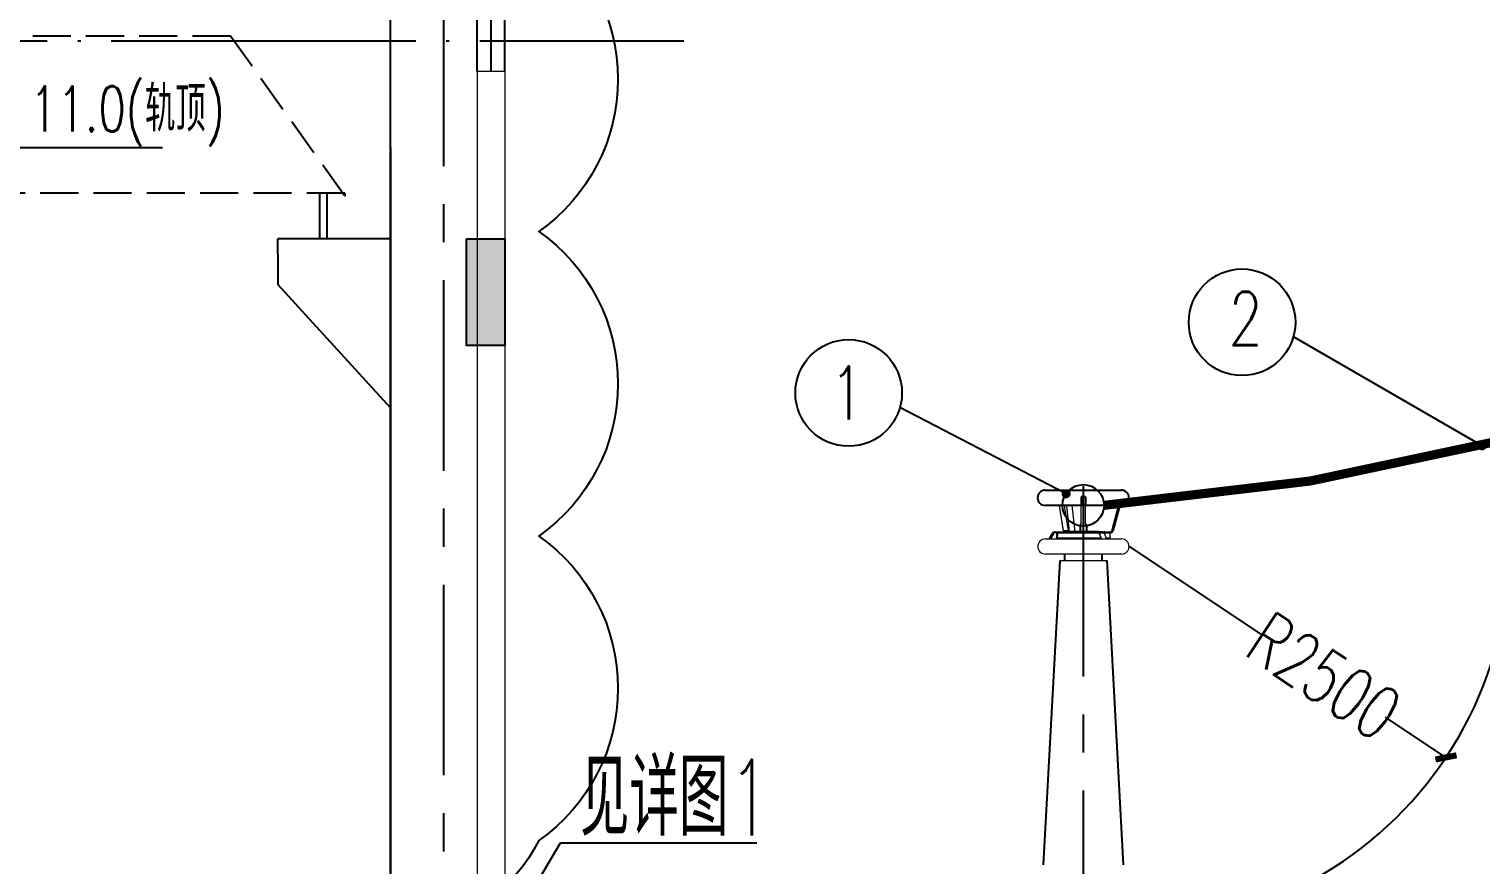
# Model space of a CAD drawing. Extents: x -61205 to 26665, y -81742 to 98141.
# Drawn here: x -33312 to -23776, y -12225 to -6735 of the extents above; entities that cross this region are included whole.
import ezdxf

# ---------------------------------------------------------------- set-up
doc = ezdxf.new("R2010")
doc.units = 0
doc.header["$LTSCALE"] = 1000
doc.header["$MEASUREMENT"] = 0
for name, pattern in [('CENTER', [2, 1.25, -0.25, 0.25, -0.25]), ('DASH', [0.35, 0.25, -0.1]), ('DOTE', [2.42, 2, -0.2, 0.02, -0.2]), ('F', [0.75, 0.5, -0.25]), ('G', [2, 1.25, -0.25, 0.25, -0.25])]:
    doc.linetypes.add(name, pattern=pattern)
doc.layers.get('0').update_dxf_attribs({"linetype": 'CONTINUOUS'})
doc.layers.get('DEFPOINTS').update_dxf_attribs({"linetype": 'CONTINUOUS'})
for name, color, linetype in [('01', 7, 'CONTINUOUS'), ('04', 2, 'F'), ('05', 4, 'G'), ('1', 7, 'CONTINUOUS'), ('CONHL025', 3, 'CONTINUOUS'), ('CONTE070', 7, 'CONTINUOUS'), ('DIM_ELEV', 3, 'CONTINUOUS'), ('DOTE', 7, 'CENTER'), ('PUB_DIM', 3, 'CONTINUOUS'), ('PUB_TEXT', 7, 'CONTINUOUS'), ('S_FLOOR', 255, 'CONTINUOUS'), ('WINDOW', 7, 'CONTINUOUS')]:
    doc.layers.add(name, color=color, linetype=linetype)
doc.layers.add('WALL', color=9, linetype='CONTINUOUS', lineweight=13)
doc.styles.add('_TCH_DIM', font='geditxt.shx', dxfattribs={"bigfont": 'dxt.shx'})
doc.styles.add('DIM_FONT', font='geditxt.shx', dxfattribs={"width": 0.7, "bigfont": 'hzfs_1.shx'})
doc.styles.add('HZ', font='geditxt.shx', dxfattribs={"width": 0.75, "bigfont": 'hzfs_1.shx'})
doc.styles.add('TXT06', font='geditxt.shx', dxfattribs={"width": 0.75, "bigfont": 'hzfs_1.shx'})
doc.styles.add('TXT10', font='geditxt.shx', dxfattribs={"width": 0.75, "bigfont": 'hzfs_1.shx'})
doc.dimstyles.new('_TCH_ARCH&&100', dxfattribs={"dimtxt": 350, "dimasz": 100, "dimexe": 250, "dimexo": 300, "dimgap": 100, "dimtad": 1, "dimdec": 0, "dimzin": 0, "dimdsep": 46, "dimtxsty": 'DIM_FONT', "dimblk": 'ARCHTICK', "dimcen": 0.09, "dimclrt": 7, "dimazin": 2, "dimtfac": 1, "dimtdec": 0, "dimtix": 1, "dimtmove": 2, "dimatfit": 3, "dimfxl": 1, "dimtolj": 1, "dimtzin": 0, "dimarcsym": 0})
doc.dimstyles.new('PÖTTY', dxfattribs={"dimscale": 10, "dimtxt": 3.5, "dimasz": 1.5, "dimexe": 1, "dimexo": 2, "dimgap": 1.5, "dimtad": 1, "dimdec": 0, "dimrnd": 1, "dimzin": 15, "dimdsep": 46, "dimtxsty": 'TXT10', "dimblk1": 'DOT', "dimblk2": 'DOT', "dimsah": 1, "dimcen": 0.09, "dimdle": 1, "dimclrd": 256, "dimclre": 256, "dimclrt": 6, "dimadec": 0, "dimazin": 0, "dimtfac": 1, "dimtix": 1, "dimtmove": 2, "dimatfit": 3, "dimldrblk": 'DOT', "dimfxl": 1, "dimtvp": 1.25, "dimtolj": 1, "dimtzin": 15, "dimarcsym": 0})

# ---------------------------------------------------------------- blocks, each defined once
blk = doc.blocks.new('_DOT')
at = {"color": 0, "linetype": 'ByBlock'}
blk.add_line((-0.5, 0), (-1, 0), dxfattribs=at)
at = {"color": 0, "linetype": 'ByBlock', "const_width": 0.5}
blk.add_lwpolyline([(-0.25, 0, 1), (0.25, 0, 1)], format="xyb", close=True, dxfattribs=at)
blk = doc.blocks.new('_ArchTick')
at = {"color": 0, "linetype": 'ByBlock', "const_width": 0.4}
blk.add_lwpolyline([(-0.5, -0.5), (0.5, 0.5)], dxfattribs=at)
blk = doc.blocks.new('*D393')
at = {"layer": 'DEFPOINTS', "color": 0, "transparency": 16777216}
for p in [(-26086.9, -10133.3, 0), (-24005.8, -11518.6, 0)]:
    blk.add_point(p, dxfattribs=at)
at = {"layer": 'PUB_DIM', "color": 0, "lineweight": -2, "transparency": 16777216}
for p, q in [((-26086.9, -10133.3), (-25209, -10717.7)), ((-24005.8, -11518.6), (-24403.4, -11253.9))]:
    blk.add_line(p, q, dxfattribs=at)
at = {"layer": 'PUB_DIM', "color": 0, "lineweight": -2, "transparency": 16777216, "xscale": 100, "yscale": 100, "zscale": 100, "rotation": 326.3507027227942}
blk.add_blockref('_ArchTick', (-24005.8, -11518.6), dxfattribs=at)
at = {"layer": 'PUB_DIM', "color": 7, "transparency": 16777216, "insert": (-24806.2, -10985.8), "char_height": 350, "attachment_point": 5, "rotation": 326.3507, "style": 'DIM_FONT'}
blk.add_mtext('\\A1;R2500', dxfattribs=at)

msp = doc.modelspace()

# ---------------------------------------------------------------- hatches: boundary and pattern name
at = {"layer": '01'}
msp.add_hatch(color=256, dxfattribs=at).paths.add_polyline_path([(-30437.871, -8813.328), (-30187.871, -8813.328), (-30187.871, -8113.328), (-30437.871, -8113.328)])

# ---------------------------------------------------------------- linework, layer by layer
for p, q in [((-30937.871, -17313.339), (-30937.871, -5813.339)), ((-30937.871, -9498.339, 0.006), (-30937.871, -6886.299)), ((-30937.871, -8901.235), (-30937.871, -8901.235)), ((-30937.871, -8901.235), (-30937.871, -8901.235)), ((-30107.601, -12563.218), (-29821.093, -12080.493)), ((-29821.093, -12080.493), (-28532.351, -12080.493))]:
    msp.add_line(p, q)
at = {"color": 145, "linetype": 'DASH'}
for p, q in [((-31987.905, -6781.46), (-40137.871, -6781.46)), ((-31237.905, -7833.339), (-31987.905, -6781.46)), ((-31237.905, -7813.339), (-40887.871, -7813.339)), ((-31237.905, -7813.339), (-31237.905, -7833.339))]:
    msp.add_line(p, q, dxfattribs=at)
at = {"color": 145}
for p, q in [((-31402.905, -8113.339), (-31402.905, -7813.339)), ((-31352.905, -8113.339), (-31352.905, -7813.339)), ((-31677.905, -8213.339), (-31677.905, -8413.339)), ((-30937.871, -9222.751), (-31677.905, -8413.339))]:
    msp.add_line(p, q, dxfattribs=at)
at = {"color": 4}
msp.add_lwpolyline([(-42575.59, -676.048, -0.52056705), (-40575.59, -676.048, -0.52056705), (-38575.59, -676.048, -0.52056705), (-36575.59, -676.048, -0.52056705), (-34575.59, -676.048, -0.52056705), (-32575.59, -676.048, -0.52056705), (-30575.59, -676.048, -0.52056705), (-29964.347, -2064.804, -0.52056705), (-29964.347, -4064.804, -0.52056705), (-29964.347, -6064.804, -0.52056705), (-29964.347, -8064.804, -0.52056705), (-29964.347, -10064.804, -0.52056705), (-29964.347, -12064.804, -0.52056705), (-31707.296, -12321.856, -0.52056705), (-33707.296, -12321.856, -0.52056705), (-35707.296, -12321.856, -0.52056705), (-37707.296, -12321.856, -0.52056705), (-39707.296, -12321.856, -0.52056705), (-41707.296, -12321.856, -0.52056705)], format="xyb", dxfattribs=at)
msp.add_circle((-26387.809, -9863.339, -0.006), 136.218)
msp.add_arc((-26086.87, -10133.339, -0.006), 2500, 266.9205562, 15.8472284)
at = {"layer": '01'}
for p, q in [((-30937.871, -7513.339), (-30937.871, -19113.339)), ((-30937.871, -7513.339), (-30937.871, -19113.339)), ((-26637.809, -9763.339, -0.006), (-26137.809, -9763.339, -0.006)), ((-26170.664, -9863.339, -0.006), (-26637.809, -9863.339, -0.006)), ((-26137.809, -9863.339, -0.006), (-26170.664, -9863.339, -0.006)), ((-26407.809, -9988.339, -0.006), (-26407.809, -10038.339, -0.006)), ((-26407.809, -9988.339, -0.006), (-26407.809, -10032.221, -0.006)), ((-26402.809, -9988.339, -0.006), (-26407.809, -9988.339, -0.006)), ((-26372.809, -9988.339, -0.006), (-26367.809, -9988.339, -0.006)), ((-26367.809, -9988.339, -0.006), (-26367.809, -10038.339, -0.006)), ((-26367.809, -9988.339, -0.006), (-26367.809, -10032.221, -0.006)), ((-26215.309, -10043.339, -0.006), (-26560.309, -10043.339, -0.006)), ((-26560.309, -10083.339, -0.006), (-26560.309, -10043.339, -0.006)), ((-26288.559, -10038.339, -0.006), (-26487.059, -10038.339, -0.006)), ((-26288.559, -10043.339, -0.006), (-26475.671, -10043.339, -0.006)), ((-26510.309, -10183.339, -0.006), (-26510.309, -10226.339, -0.006)), ((-26265.309, -10183.339, -0.006), (-26265.309, -10226.339, -0.006)), ((-26542.809, -10226.339, -0.006), (-26650.309, -12224.882, -0.006)), ((-26232.809, -10226.339, -0.006), (-26125.309, -12224.882, -0.006))]:
    msp.add_line(p, q, dxfattribs=at)
at = {"layer": '01', "linetype": 'Continuous', "lineweight": 15}
for p, q in [((-26547.055, -9863.339, -0.006), (-26519.835, -10032.221, -0.006)), ((-26516.93, -10030.927, -0.006), (-26543.941, -9863.339, -0.006)), ((-26484.975, -10030.927, -0.006), (-26511.986, -9863.339, -0.006)), ((-26499.034, -9863.339, -0.006), (-26480.696, -10038.339, -0.006)), ((-26462.22, -9863.339, -0.006), (-26443.882, -10038.339, -0.006)), ((-26441.857, -10038.339, -0.006), (-26460.195, -9863.339, -0.006)), ((-26402.809, -9988.339, -0.006), (-26402.809, -9863.339, -0.006)), ((-26372.809, -9988.339, -0.006), (-26372.809, -9863.339, -0.006)), ((-26201.045, -10030.927, -0.006), (-26156.473, -9863.339, -0.006)), ((-26196.186, -10030.927, -0.006), (-26151.613, -9863.339, -0.006)), ((-26146.475, -9863.339, -0.006), (-26191.392, -10032.221, -0.006)), ((-26636.87, -10083.339, -0.006), (-26136.87, -10083.339, -0.006)), ((-26612.276, -10083.339, -0.006), (-26590.786, -10045.839, -0.006)), ((-26607.417, -10083.339, -0.006), (-26585.926, -10045.839, -0.006)), ((-26581.628, -10048.339, -0.006), (-26601.686, -10083.339, -0.006)), ((-26585.926, -10045.839, -0.006), (-26590.786, -10045.839, -0.006)), ((-26573.032, -10038.339, -0.006), (-26577.892, -10038.339, -0.006)), ((-26573.032, -10038.339, -0.006), (-26523.403, -10038.339, -0.006)), ((-26554.507, -10043.339, -0.006), (-26573.032, -10043.339, -0.006)), ((-26272.931, -10078.339, -0.006), (-26560.309, -10078.339, -0.006)), ((-26272.931, -10078.339, -0.006), (-26559.37, -10078.339, -0.006)), ((-26558.092, -10078.339, -0.006), (-26559.37, -10078.339, -0.006)), ((-26475.671, -10043.339, -0.006), (-26554.507, -10043.339, -0.006)), ((-26523.403, -10038.339, -0.006), (-26523.403, -10043.339, -0.006)), ((-26484.975, -10030.927, -0.006), (-26516.93, -10030.927, -0.006)), ((-26487.059, -10038.339, -0.006), (-26511.12, -10038.339, -0.006)), ((-26256.605, -10038.339, -0.006), (-26288.559, -10038.339, -0.006)), ((-26283.35, -10048.339, -0.006), (-26271.195, -10083.339, -0.006)), ((-26267.722, -10083.339, -0.006), (-26280.745, -10045.839, -0.006)), ((-26248.791, -10045.839, -0.006), (-26280.745, -10045.839, -0.006)), ((-26245.477, -10038.339, -0.006), (-26250.337, -10038.339, -0.006)), ((-26250.337, -10042.549, -0.006), (-26250.337, -10038.339, -0.006)), ((-26214.37, -10043.339, -0.006), (-26249.879, -10043.339, -0.006)), ((-26235.768, -10083.339, -0.006), (-26248.791, -10045.839, -0.006)), ((-26245.477, -10038.339, -0.006), (-26205.773, -10038.339, -0.006)), ((-26245.477, -10043.339, -0.006), (-26245.477, -10038.339, -0.006)), ((-26214.37, -10078.339, -0.006), (-26237.504, -10078.339, -0.006)), ((-26214.37, -10078.339, -0.006), (-26237.504, -10078.339, -0.006)), ((-26205.773, -10043.339, -0.006), (-26214.37, -10043.339, -0.006)), ((-26196.186, -10030.927, -0.006), (-26201.045, -10030.927, -0.006)), ((-26136.87, -10183.339, -0.006), (-26636.87, -10183.339, -0.006)), ((-26542.809, -10226.339, -0.006), (-26232.809, -10226.339, -0.006))]:
    msp.add_line(p, q, dxfattribs=at)
at = {"layer": '01'}
msp.add_lwpolyline([(-30437.871, -8113.328), (-30187.871, -8113.328), (-30187.871, -8813.328), (-30437.871, -8813.328), (-30437.871, -8113.328)], dxfattribs=at)
at = {"layer": '01', "linetype": 'Continuous', "lineweight": 15, "elevation": -0.006, "flags": 128}
for points in [[(-26519.835, -10032.221), (-26519.338, -10034.53), (-26518.622, -10036.673), (-26517.705, -10038.593), (-26516.612, -10040.239), (-26515.373, -10041.568), (-26514.02, -10042.543), (-26512.589, -10043.139), (-26511.12, -10043.339)], [(-26511.12, -10038.339), (-26512.099, -10038.206), (-26513.053, -10037.808), (-26513.955, -10037.158), (-26514.781, -10036.273), (-26515.51, -10035.175), (-26516.121, -10033.895), (-26516.599, -10032.466), (-26516.93, -10030.927)], [(-26280.745, -10045.839), (-26281.401, -10044.208), (-26282.179, -10042.733), (-26283.066, -10041.439), (-26284.048, -10040.349), (-26285.106, -10039.481), (-26286.224, -10038.85), (-26287.381, -10038.467), (-26288.559, -10038.339)], [(-26288.559, -10043.339), (-26287.774, -10043.425), (-26287.002, -10043.68), (-26286.257, -10044.1), (-26285.552, -10044.679), (-26284.897, -10045.406), (-26284.306, -10046.268), (-26283.787, -10047.252), (-26283.35, -10048.339)], [(-26248.791, -10045.839), (-26249.446, -10044.208), (-26250.225, -10042.733), (-26251.112, -10041.439), (-26252.093, -10040.349), (-26253.152, -10039.481), (-26254.269, -10038.85), (-26255.427, -10038.467), (-26256.605, -10038.339)]]:
    msp.add_lwpolyline(points, dxfattribs=at)
at = {"layer": '01'}
for centre, start, end in [((-26637.809, -9813.339, -0.006), 90, 270), ((-26137.809, -9813.339, -0.006), 270, 90)]:
    msp.add_arc(centre, 50, start, end, dxfattribs=at)
at = {"layer": '01', "linetype": 'Continuous', "lineweight": 15}
for centre, radius, start, end in [((-26636.87, -10133.339, -0.006), 50, 90, 270), ((-26577.871, -10053.209, -0.006), 14.87, 90.0810921, 150.2885491), ((-26573.011, -10053.209, -0.006), 14.87, 90.0810921, 150.2885491), ((-26573.018, -10053.253, -0.006), 9.913, 90.0810921, 150.2885491), ((-26210.658, -10028.4, -0.006), 9.939, 270.1418758, 345.270035), ((-26205.798, -10028.4, -0.006), 9.939, 270.1418758, 345.270035), ((-26205.81, -10028.431, -0.006), 14.908, 270.1418758, 345.270035), ((-26136.87, -10133.339, -0.006), 50, 270, 90)]:
    msp.add_arc(centre, radius, start, end, dxfattribs=at)
for points in [[(-26214.37, -10043.339, -0.006), (-26214.37, -10078.339, -0.006)], [(-26214.37, -10078.339, -0.006), (-26214.37, -10083.339, -0.006)]]:
    msp.add_open_spline(points, degree=1, dxfattribs=at)
at = {"layer": '04'}
for p, q in [((-26402.809, -9808.339, -0.006), (-26402.809, -9863.339, -0.006)), ((-26372.809, -9808.339, -0.006), (-26402.809, -9808.339, -0.006)), ((-26372.809, -9808.339, -0.006), (-26372.809, -9863.339, -0.006)), ((-26560.309, -10043.339, -0.006), (-26560.309, -10064.632, -0.006))]:
    msp.add_line(p, q, dxfattribs=at)
at = {"layer": '05'}
for p, q in [((-30587.747, -17634.478), (-30587.747, -5492.108)), ((-30587.747, -17634.478), (-30587.747, -5492.108)), ((-30587.871, -17635.839), (-30587.871, -7531.49)), ((-30587.871, -17635.839), (-30587.871, -7531.49)), ((-26387.809, -9736.277, -0.006), (-26387.809, -13352.662, -0.006))]:
    msp.add_line(p, q, dxfattribs=at)
at = {"layer": '1', "color": 1, "linetype": 'Continuous', "const_width": 60}
msp.add_lwpolyline([(-18648.906, -7114.426, -0.13855185), (-26251.591, -9863.339)], format="xyb", dxfattribs=at)
at = {"layer": 'CONHL025'}
for centre in [(-25345.084, -8661.141), (-27928.796, -9124.844, -0.006)]:
    msp.add_circle(centre, 350, dxfattribs=at)
at = {"layer": 'DIM_ELEV'}
msp.add_line((-34081.811, -7513.339), (-32436.311, -7513.339), dxfattribs=at)
at = {"layer": 'DOTE', "linetype": 'DOTE'}
msp.add_line((-44871.916, -6813.339), (-29011.721, -6813.339), dxfattribs=at)
at = {"layer": 'S_FLOOR', "color": 145}
for p in [(-30937.871, -8113.328), (-31677.905, -8213.339)]:
    msp.add_line(p, (-31677.905, -8113.339), dxfattribs=at)
at = {"layer": 'WALL'}
for p, q in [((-30367.871, -7013.339), (-30367.871, -8113.328)), ((-30187.871, -7013.339), (-30367.871, -7013.339)), ((-30187.871, -7013.339), (-30187.871, -8113.328)), ((-30367.871, -8113.328), (-30367.871, -17413.339)), ((-30187.871, -8113.328), (-30187.871, -17813.339)), ((-30367.871, -11113.328), (-30367.871, -17413.339)), ((-30187.871, -11113.328), (-30187.871, -17813.339))]:
    msp.add_line(p, q, dxfattribs=at)
at = {"layer": 'WINDOW'}
for p, q in [((-30367.871, -7013.339), (-30367.871, -5813.339)), ((-30277.871, -5813.339), (-30277.871, -7013.339)), ((-30187.871, -7013.339), (-30187.871, -5813.339))]:
    msp.add_line(p, q, dxfattribs=at)

# ---------------------------------------------------------------- texts
at = {"color": 7, "style": 'HZ', "width": 0.65}
msp.add_text('见详图1', height=500, dxfattribs=at).set_placement((-29693.785, -12032.444))
at = {"layer": 'CONTE070', "style": 'TXT06', "width": 0.75}
for s, p in [('2', (-25434.16, -8811.549, -0.006)), ('1', (-28051.606, -9299.422, -0.006))]:
    msp.add_text(s, height=350, dxfattribs=at).set_placement(p)
at = {"layer": 'PUB_TEXT', "style": '_TCH_DIM', "width": 0.705882}
msp.add_text('11.0(轨顶) ', height=297.5, dxfattribs=at).set_placement((-33306.311, -7408.339))

# ---------------------------------------------------------------- dimensions: what is measured, and where the dimension line sits
at = {"layer": 'PUB_DIM'}
dim = msp.add_radius_dim(center=(-26086.87, -10133.339, -0.006), mpoint=(-24005.758, -11518.609, 0.004), dimstyle='_TCH_ARCH&&100', dxfattribs=at)
dim.commit()
dim.dimension.update_dxf_attribs({"geometry": '*D393', "text_midpoint": (-24806.206, -10985.799), "dimtype": 164})

# ---------------------------------------------------------------- leaders
at = {"layer": 'CONHL025'}
for points in [[(-23768.814, -9472.285), (-25008.327, -8757.227)], [(-26500.683, -9787.084, -0.006), (-27592.04, -9220.931, -0.006)]]:
    msp.add_leader(points, dimstyle='PÖTTY', override={"dimasz": 6}, dxfattribs=at)

doc.saveas('drawing.dxf')
